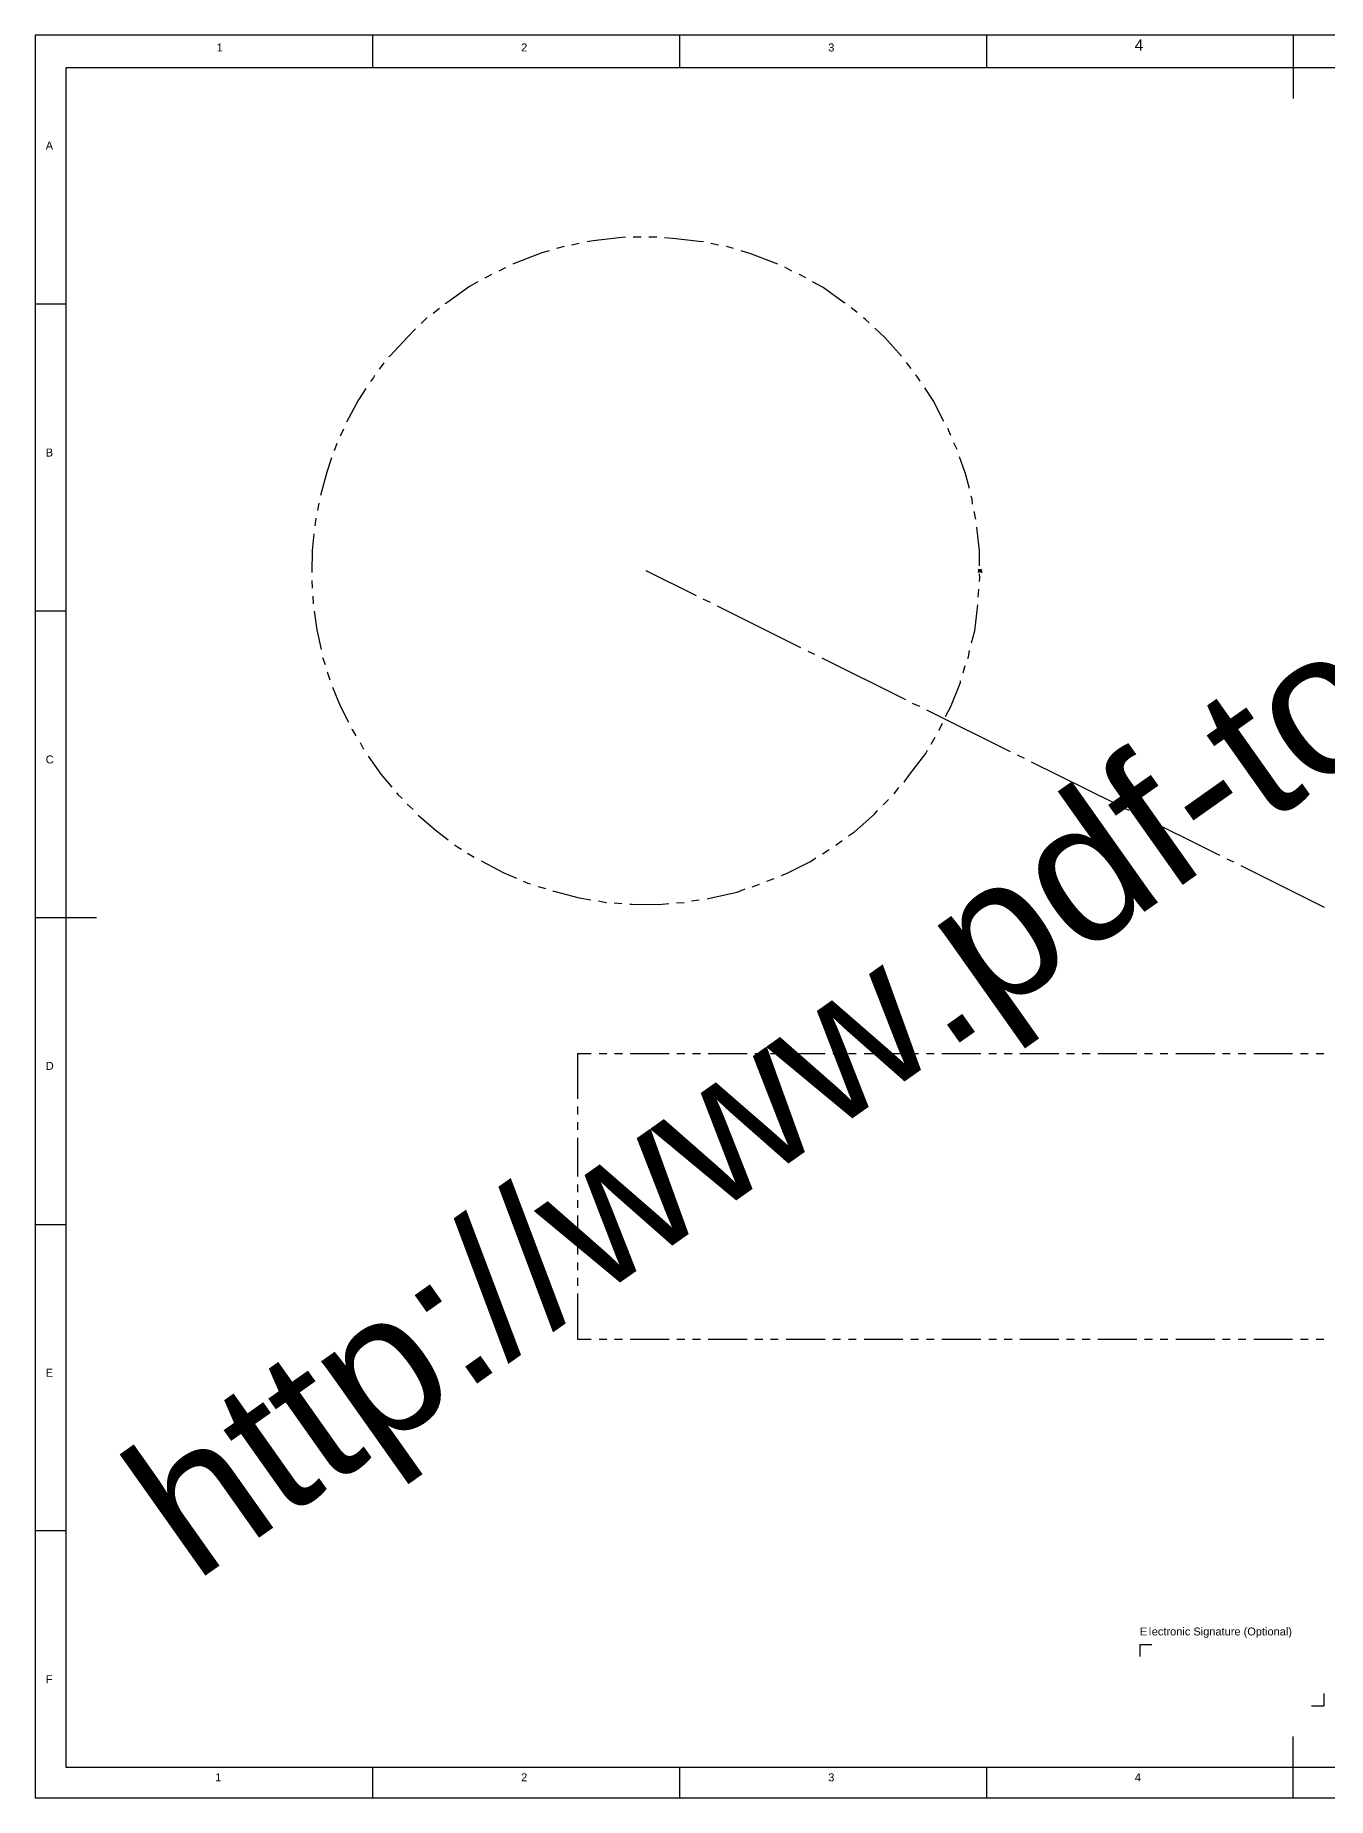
# Model space of a CAD drawing. Extents: x 0.2 to 16.3, y 0.2 to 11.5.
# Drawn here: x 0.17 to 8.46, y 0.2 to 11.51 of the extents above; entities that cross this region are included whole.
import ezdxf
from ezdxf.enums import TextEntityAlignment as Align

# ---------------------------------------------------------------- set-up
doc = ezdxf.new("R2010")
doc.units = 0
doc.layers.get('0').update_dxf_attribs({"linetype": 'CONTINUOUS'})
doc.styles.add('ARIALMT-IDENTITY-H', font='ArialMT-Identity-H', dxfattribs={"height": 0.2})

msp = doc.modelspace()

# ---------------------------------------------------------------- linework, layer by layer
at = {"color": 7}
for p, q in [((0.173, 11.51), (0.173, 0.196)), ((16.303, 11.51), (0.173, 11.51)), ((2.34, 11.3), (2.34, 11.51)), ((4.307, 11.51), (4.307, 11.3)), ((6.277, 11.3), (6.277, 11.51)), ((8.243, 11.51), (8.243, 11.103)), ((0.37, 11.3), (0.37, 0.393)), ((16.117, 11.3), (0.37, 11.3)), ((0.37, 9.783), (0.173, 9.783)), ((0.173, 7.816), (0.37, 7.816)), ((0.173, 5.846), (0.567, 5.846)), ((0.173, 3.876), (0.37, 3.876)), ((0.37, 1.91), (0.173, 1.91)), ((7.26, 1.18), (7.337, 1.18)), ((7.26, 1.18), (7.26, 1.103)), ((8.44, 0.866), (8.44, 0.786)), ((8.36, 0.786), (8.44, 0.786)), ((8.243, 0.196), (8.243, 0.59)), ((0.37, 0.393), (16.117, 0.393)), ((2.34, 0.196), (2.34, 0.393)), ((4.307, 0.393), (4.307, 0.196)), ((6.277, 0.196), (6.277, 0.393)), ((0.173, 0.196), (16.303, 0.196))]:
    msp.add_line(p, q, dxfattribs=at)
at = {"color": 5}
for p, q in [((3.753, 10.19), (3.713, 10.183)), ((3.92, 10.21), (3.753, 10.19)), ((3.96, 10.213), (3.92, 10.21)), ((4.06, 10.213), (4.01, 10.213)), ((4.16, 10.213), (4.11, 10.213)), ((4.263, 10.206), (4.21, 10.21)), ((4.433, 10.186), (4.263, 10.206)), ((4.46, 10.183), (4.433, 10.186)), ((3.423, 10.113), (3.263, 10.05)), ((3.47, 10.126), (3.423, 10.113)), ((3.567, 10.153), (3.517, 10.14)), ((3.663, 10.173), (3.613, 10.163)), ((4.557, 10.163), (4.507, 10.173)), ((4.653, 10.14), (4.607, 10.153)), ((4.763, 10.106), (4.703, 10.126)), ((4.92, 10.046), (4.763, 10.106)), ((3.1, 9.973), (3.057, 9.95)), ((3.19, 10.016), (3.147, 9.996)), ((3.263, 10.05), (3.237, 10.04)), ((4.937, 10.04), (4.92, 10.046)), ((5.027, 9.996), (4.983, 10.02)), ((5.077, 9.973), (5.073, 9.976)), ((5.117, 9.953), (5.077, 9.973)), ((2.96, 9.896), (2.82, 9.796)), ((3.013, 9.926), (2.96, 9.896)), ((5.227, 9.89), (5.16, 9.926)), ((5.363, 9.793), (5.227, 9.89)), ((2.767, 9.756), (2.727, 9.723)), ((2.82, 9.796), (2.803, 9.786)), ((5.37, 9.793), (5.363, 9.793)), ((5.447, 9.73), (5.407, 9.76)), ((2.613, 9.626), (2.563, 9.573)), ((2.683, 9.693), (2.65, 9.66)), ((2.687, 9.693), (2.683, 9.693)), ((5.5, 9.686), (5.487, 9.696)), ((5.523, 9.663), (5.5, 9.686)), ((5.623, 9.57), (5.56, 9.63)), ((2.563, 9.573), (2.447, 9.45)), ((5.73, 9.45), (5.623, 9.57)), ((2.41, 9.406), (2.38, 9.366)), ((2.447, 9.45), (2.44, 9.446)), ((5.793, 9.37), (5.763, 9.41)), ((2.343, 9.313), (2.323, 9.286)), ((2.35, 9.326), (2.343, 9.313)), ((5.84, 9.306), (5.823, 9.33)), ((5.85, 9.29), (5.84, 9.306)), ((2.247, 9.17), (2.17, 9.026)), ((2.293, 9.243), (2.247, 9.17)), ((5.933, 9.166), (5.88, 9.246)), ((6.003, 9.03), (5.933, 9.166)), ((2.15, 8.98), (2.13, 8.936)), ((6.047, 8.94), (6.027, 8.986)), ((2.1, 8.866), (2.09, 8.843)), ((2.107, 8.89), (2.1, 8.866)), ((6.083, 8.86), (6.067, 8.893)), ((6.087, 8.85), (6.083, 8.86)), ((2.073, 8.796), (2.043, 8.706)), ((6.14, 8.7), (6.103, 8.803)), ((2.043, 8.706), (2.003, 8.556)), ((6.167, 8.6), (6.14, 8.703)), ((1.993, 8.506), (1.983, 8.46)), ((6.183, 8.533), (6.177, 8.55)), ((6.187, 8.5), (6.183, 8.533)), ((1.97, 8.376), (1.967, 8.36)), ((1.973, 8.41), (1.97, 8.376)), ((6.207, 8.403), (6.197, 8.453)), ((1.96, 8.31), (1.95, 8.203)), ((6.23, 8.2), (6.213, 8.353)), ((1.95, 8.203), (1.947, 8.06)), ((6.23, 8.103), (6.23, 8.2)), ((4.09, 8.073), (4.413, 7.913)), ((6.243, 8.083), (6.22, 8.06)), ((6.223, 8.083), (6.247, 8.06)), ((6.223, 8.073), (6.247, 8.073)), ((6.233, 8.026), (6.23, 8.053)), ((6.233, 8.083), (6.233, 8.06)), ((1.947, 8.01), (1.95, 7.96)), ((6.223, 7.903), (6.227, 7.953)), ((6.23, 8.003), (6.233, 8.026)), ((1.953, 7.91), (1.957, 7.863)), ((1.957, 7.863), (1.957, 7.86)), ((1.963, 7.813), (1.98, 7.693)), ((4.457, 7.893), (4.503, 7.87)), ((4.547, 7.846), (5.083, 7.58)), ((6.2, 7.686), (6.22, 7.853)), ((1.98, 7.693), (2.007, 7.566)), ((6.18, 7.61), (6.2, 7.686)), ((2.017, 7.516), (2.033, 7.47)), ((5.13, 7.556), (5.173, 7.536)), ((5.22, 7.513), (5.757, 7.246)), ((6.157, 7.51), (6.16, 7.52)), ((6.16, 7.52), (6.167, 7.56)), ((2.047, 7.423), (2.063, 7.373)), ((6.047, 7.2), (6.11, 7.356)), ((6.11, 7.356), (6.11, 7.366)), ((6.127, 7.416), (6.14, 7.463)), ((2.08, 7.326), (2.13, 7.206)), ((2.13, 7.206), (2.183, 7.1)), ((5.8, 7.223), (5.847, 7.203)), ((5.89, 7.18), (6.427, 6.913)), ((6.013, 7.136), (6.047, 7.2)), ((2.203, 7.056), (2.207, 7.053)), ((2.207, 7.053), (2.23, 7.013)), ((5.97, 7.046), (5.973, 7.05)), ((5.973, 7.05), (5.993, 7.093)), ((2.257, 6.97), (2.28, 6.926)), ((5.887, 6.9), (5.897, 6.92)), ((5.92, 6.96), (5.947, 7.003)), ((2.31, 6.883), (2.39, 6.766)), ((5.783, 6.766), (5.887, 6.9)), ((6.473, 6.89), (6.517, 6.87)), ((6.563, 6.846), (7.1, 6.58)), ((2.39, 6.766), (2.46, 6.683)), ((5.683, 6.64), (5.713, 6.68)), ((5.747, 6.716), (5.783, 6.766)), ((2.49, 6.646), (2.5, 6.636)), ((2.5, 6.636), (2.527, 6.61)), ((2.56, 6.573), (2.597, 6.54)), ((5.613, 6.57), (5.647, 6.603)), ((2.63, 6.503), (2.747, 6.403)), ((5.43, 6.396), (5.557, 6.51)), ((5.557, 6.51), (5.577, 6.533)), ((7.143, 6.556), (7.19, 6.536)), ((7.233, 6.513), (7.77, 6.246)), ((2.747, 6.403), (2.823, 6.346)), ((5.31, 6.31), (5.35, 6.34)), ((5.39, 6.37), (5.43, 6.396)), ((2.863, 6.313), (2.883, 6.3)), ((2.883, 6.3), (2.907, 6.286)), ((2.947, 6.26), (2.99, 6.233)), ((5.147, 6.206), (5.18, 6.23)), ((5.223, 6.256), (5.267, 6.283)), ((7.817, 6.223), (7.86, 6.203)), ((3.033, 6.21), (3.18, 6.133)), ((3.18, 6.133), (3.26, 6.1)), ((4.96, 6.116), (4.997, 6.13)), ((4.997, 6.13), (5.147, 6.206)), ((7.907, 6.18), (8.443, 5.913)), ((3.303, 6.08), (3.333, 6.066)), ((3.333, 6.066), (3.35, 6.063)), ((3.4, 6.046), (3.447, 6.033)), ((3.493, 6.016), (3.5, 6.016)), ((3.5, 6.016), (3.663, 5.973)), ((4.51, 5.973), (4.677, 6.01)), ((4.677, 6.01), (4.727, 6.03)), ((4.773, 6.043), (4.82, 6.06)), ((4.867, 6.08), (4.913, 6.096)), ((3.663, 5.973), (3.737, 5.96)), ((3.787, 5.953), (3.833, 5.943)), ((3.833, 5.943), (3.837, 5.943)), ((3.887, 5.94), (3.937, 5.936)), ((3.987, 5.933), (4.003, 5.933)), ((4.003, 5.933), (4.173, 5.93)), ((4.173, 5.93), (4.237, 5.936)), ((4.287, 5.94), (4.337, 5.943)), ((4.383, 5.953), (4.433, 5.96)), ((4.483, 5.966), (4.51, 5.973)), ((3.653, 4.973), (3.653, 4.683)), ((3.653, 4.973), (3.74, 4.973)), ((3.79, 4.973), (3.84, 4.973)), ((3.89, 4.973), (3.94, 4.973)), ((3.99, 4.973), (4.24, 4.973)), ((4.29, 4.973), (4.34, 4.973)), ((4.39, 4.973), (4.44, 4.973)), ((4.49, 4.973), (4.74, 4.973)), ((4.79, 4.973), (4.84, 4.973)), ((4.89, 4.973), (4.94, 4.973)), ((4.99, 4.973), (5.24, 4.973)), ((5.29, 4.973), (5.34, 4.973)), ((5.39, 4.973), (5.44, 4.973)), ((5.49, 4.973), (5.74, 4.973)), ((5.79, 4.973), (5.84, 4.973)), ((5.89, 4.973), (5.94, 4.973)), ((5.99, 4.973), (6.24, 4.973)), ((6.29, 4.973), (6.34, 4.973)), ((6.39, 4.973), (6.44, 4.973)), ((6.49, 4.973), (6.74, 4.973)), ((6.79, 4.973), (6.84, 4.973)), ((6.89, 4.973), (6.94, 4.973)), ((6.99, 4.973), (7.24, 4.973)), ((7.29, 4.973), (7.34, 4.973)), ((7.39, 4.973), (7.44, 4.973)), ((7.49, 4.973), (7.74, 4.973)), ((7.79, 4.973), (7.84, 4.973)), ((7.89, 4.973), (7.94, 4.973)), ((7.99, 4.973), (8.24, 4.973)), ((8.29, 4.973), (8.34, 4.973)), ((8.39, 4.973), (8.44, 4.973)), ((3.653, 4.633), (3.653, 4.583)), ((3.653, 4.533), (3.653, 4.483)), ((3.653, 4.433), (3.653, 4.183)), ((3.653, 4.133), (3.653, 4.083)), ((3.653, 4.033), (3.653, 3.983)), ((3.653, 3.933), (3.653, 3.683)), ((3.653, 3.633), (3.653, 3.583)), ((3.653, 3.533), (3.653, 3.483)), ((3.653, 3.433), (3.653, 3.183)), ((3.653, 3.183), (3.653, 3.14)), ((3.653, 3.14), (3.74, 3.14)), ((3.79, 3.14), (3.84, 3.14)), ((3.89, 3.14), (3.94, 3.14)), ((3.99, 3.14), (4.24, 3.14)), ((4.29, 3.14), (4.34, 3.14)), ((4.39, 3.14), (4.44, 3.14)), ((4.49, 3.14), (4.74, 3.14)), ((4.79, 3.14), (4.84, 3.14)), ((4.89, 3.14), (4.94, 3.14)), ((4.99, 3.14), (5.24, 3.14)), ((5.29, 3.14), (5.34, 3.14)), ((5.39, 3.14), (5.44, 3.14)), ((5.49, 3.14), (5.74, 3.14)), ((5.79, 3.14), (5.84, 3.14)), ((5.89, 3.14), (5.94, 3.14)), ((5.99, 3.14), (6.24, 3.14)), ((6.29, 3.14), (6.34, 3.14)), ((6.39, 3.14), (6.44, 3.14)), ((6.49, 3.14), (6.74, 3.14)), ((6.79, 3.14), (6.84, 3.14)), ((6.89, 3.14), (6.94, 3.14)), ((6.99, 3.14), (7.24, 3.14)), ((7.29, 3.14), (7.34, 3.14)), ((7.39, 3.14), (7.44, 3.14)), ((7.49, 3.14), (7.74, 3.14)), ((7.79, 3.14), (7.84, 3.14)), ((7.89, 3.14), (7.94, 3.14)), ((7.99, 3.14), (8.24, 3.14)), ((8.29, 3.14), (8.34, 3.14)), ((8.39, 3.14), (8.44, 3.14))]:
    msp.add_line(p, q, dxfattribs=at)

# ---------------------------------------------------------------- texts
at = {"color": 1, "style": 'ARIALMT-IDENTITY-H'}
for s, height, p in [('1', 0.0514, (1.337, 11.39)), ('2', 0.0514, (3.29, 11.39)), ('3', 0.0514, (5.26, 11.39)), ('4', 0.0715, (7.227, 11.39)), ('A', 0.0514, (0.24, 10.76)), ('B', 0.0514, (0.24, 8.79)), ('C', 0.0514, (0.24, 6.82)), ('D', 0.0514, (0.24, 4.853)), ('E', 0.0514, (0.24, 2.883)), ('E', 0.0506, (7.26, 1.223)), ('l', 0.0506, (7.317, 1.223)), ('ectronic Signature (Optional)', 0.0506, (7.336, 1.223)), ('F', 0.0514, (0.24, 0.916)), ('1', 0.0514, (1.327, 0.286)), ('2', 0.0514, (3.29, 0.286)), ('3', 0.0514, (5.26, 0.286)), ('4', 0.0514, (7.227, 0.286))]:
    msp.add_text(s, height=height, dxfattribs=at).set_placement(p, align=Align.BOTTOM_LEFT)
at = {"style": 'ARIALMT-IDENTITY-H'}
msp.add_text('http://www.pdf-tools.com', height=0.90459, rotation=35.2653, dxfattribs=at).set_placement((1.35, 1.35), align=Align.BOTTOM_LEFT)

doc.saveas('drawing.dxf')
